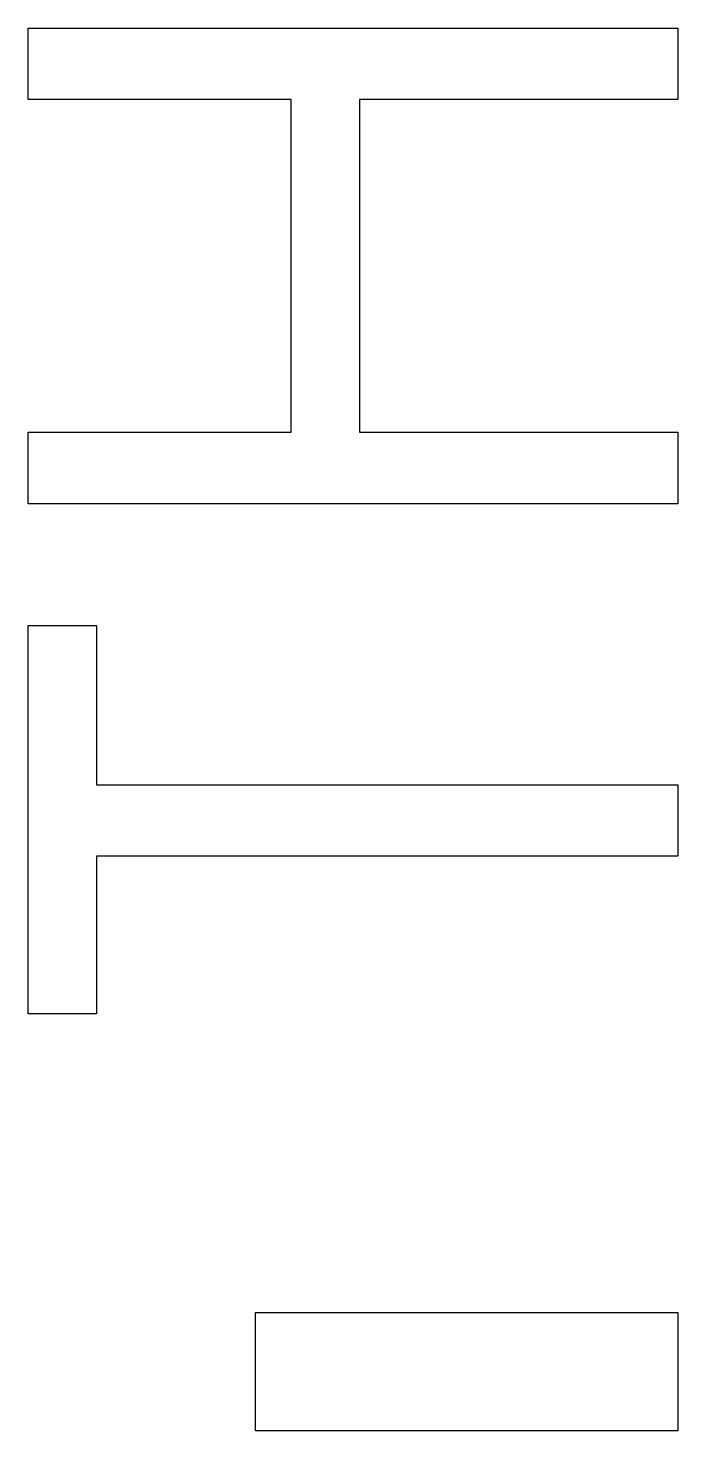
# Model space of a CAD drawing. Extents: x 1.41 to 9.86, y -5.67 to -2.11.
# Drawn here: x 1.4442 to 1.4997, y -4.9367 to -4.8167 of the extents above; entities that cross this region are included whole.
import ezdxf

# ---------------------------------------------------------------- set-up
doc = ezdxf.new("R2010")
doc.units = 0
doc.header["$MEASUREMENT"] = 0
doc.layers.add('BLACK', color=7, linetype='CONTINUOUS')

msp = doc.modelspace()

# ---------------------------------------------------------------- linework, layer by layer
at = {"layer": 'BLACK', "linetype": 'CONTINUOUS'}
for p, q in [((1.44418, -4.82278), (1.44418, -4.81667)), ((1.44418, -4.81667), (1.44418, -4.81667)), ((1.44418, -4.81667), (1.44418, -4.81667)), ((1.44418, -4.81667), (1.49974, -4.81667)), ((1.49974, -4.81667), (1.49974, -4.81667)), ((1.49974, -4.81667), (1.49974, -4.81667)), ((1.49974, -4.81667), (1.49974, -4.82278)), ((1.46668, -4.82278), (1.44418, -4.82278)), ((1.44418, -4.82278), (1.44418, -4.82278)), ((1.44418, -4.82278), (1.44418, -4.82278)), ((1.46668, -4.85125), (1.46668, -4.82278)), ((1.49974, -4.82278), (1.47252, -4.82278)), ((1.47252, -4.82278), (1.47252, -4.85125)), ((1.49974, -4.82278), (1.49974, -4.82278)), ((1.49974, -4.82278), (1.49974, -4.82278)), ((1.44418, -4.85737), (1.44418, -4.85125)), ((1.44418, -4.85125), (1.44418, -4.85125)), ((1.44418, -4.85125), (1.44418, -4.85125)), ((1.44418, -4.85125), (1.46668, -4.85125)), ((1.47252, -4.85125), (1.49974, -4.85125)), ((1.49974, -4.85125), (1.49974, -4.85125)), ((1.49974, -4.85125), (1.49974, -4.85125)), ((1.49974, -4.85125), (1.49974, -4.85737)), ((1.49974, -4.85737), (1.44418, -4.85737)), ((1.44418, -4.85737), (1.44418, -4.85737)), ((1.44418, -4.85737), (1.44418, -4.85737)), ((1.49974, -4.85737), (1.49974, -4.85737)), ((1.49974, -4.85737), (1.49974, -4.85737)), ((1.44418, -4.90098), (1.44418, -4.86778)), ((1.44418, -4.86778), (1.44418, -4.86778)), ((1.44418, -4.86778), (1.44418, -4.86778)), ((1.44418, -4.86778), (1.45002, -4.86778)), ((1.45002, -4.86778), (1.45002, -4.86778)), ((1.45002, -4.86778), (1.45002, -4.86778)), ((1.45002, -4.86778), (1.45002, -4.88139)), ((1.45002, -4.88139), (1.49974, -4.88139)), ((1.49974, -4.88139), (1.49974, -4.8875)), ((1.49974, -4.88139), (1.49974, -4.88139)), ((1.49974, -4.88139), (1.49974, -4.88139)), ((1.49974, -4.88751), (1.45002, -4.88751)), ((1.45002, -4.88751), (1.45002, -4.90098)), ((1.49974, -4.8875), (1.49974, -4.88751)), ((1.49974, -4.88751), (1.49974, -4.88751)), ((1.45002, -4.90098), (1.44418, -4.90098)), ((1.44418, -4.90098), (1.44418, -4.90098)), ((1.44418, -4.90098), (1.44418, -4.90098)), ((1.45002, -4.90098), (1.45002, -4.90098)), ((1.45002, -4.90098), (1.45002, -4.90098)), ((1.46363, -4.93667), (1.46363, -4.92653)), ((1.46363, -4.92653), (1.46363, -4.92653)), ((1.46363, -4.92653), (1.46363, -4.92653)), ((1.46363, -4.92653), (1.49974, -4.92653)), ((1.49974, -4.92653), (1.49974, -4.92653)), ((1.49974, -4.92653), (1.49974, -4.93667)), ((1.49974, -4.92653), (1.49974, -4.92653)), ((1.49974, -4.93667), (1.46363, -4.93667)), ((1.46363, -4.93667), (1.46363, -4.93667)), ((1.46363, -4.93667), (1.46363, -4.93667)), ((1.49974, -4.93667), (1.49974, -4.93667)), ((1.49974, -4.93667), (1.49974, -4.93667))]:
    msp.add_line(p, q, dxfattribs=at)

doc.saveas('drawing.dxf')
